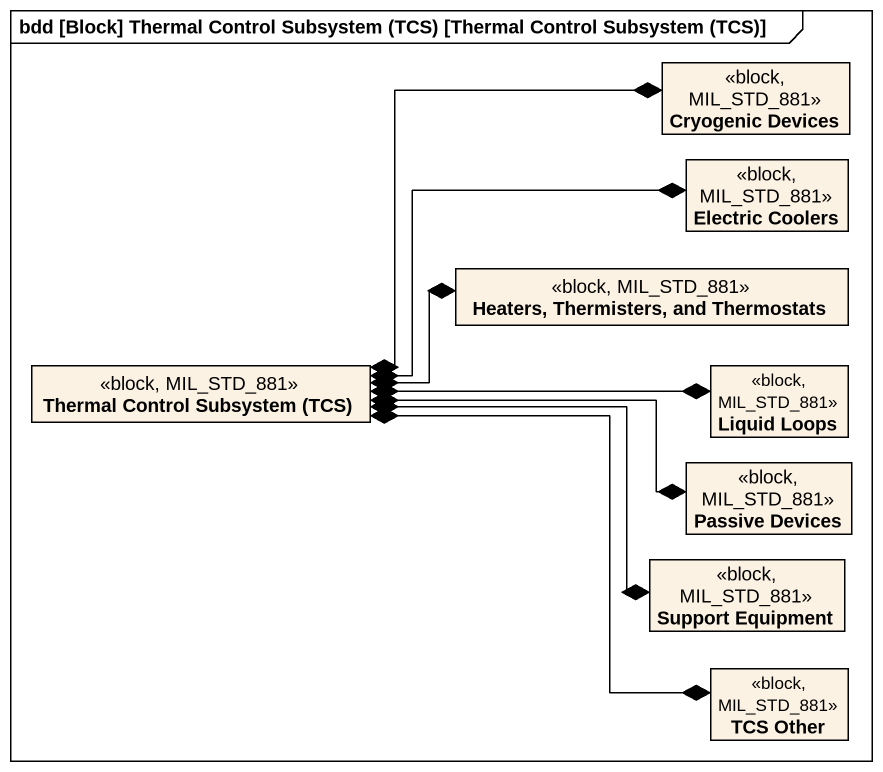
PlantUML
@startuml
mainframe bdd [Block] Thermal Control Subsystem (TCS) [Thermal Control Subsystem (TCS)]
hide circle
hide empty members
class "Cryogenic Devices" as Cryogenic_Devices <<block, MIL_STD_881>>
class "Electric Coolers" as Electric_Coolers <<block, MIL_STD_881>>
class "Heaters, Thermisters, and Thermostats" as Heaters_Thermisters_and <<block, MIL_STD_881>>
class "Thermal Control Subsystem (TCS)" as Thermal_Control_Subsystem <<block, MIL_STD_881>>
class "Liquid Loops" as Liquid_Loops <<block, MIL_STD_881>>
class "Passive Devices" as Passive_Devices <<block, MIL_STD_881>>
class "Support Equipment" as Support_Equipment <<block, MIL_STD_881>>
class "TCS Other" as TCS_Other <<block, MIL_STD_881>>
Thermal_Control_Subsystem *-right-* Cryogenic_Devices
Thermal_Control_Subsystem *-right-* Electric_Coolers
Thermal_Control_Subsystem *-right-* Heaters_Thermisters_and
Thermal_Control_Subsystem *-right-* Liquid_Loops
Thermal_Control_Subsystem *-right-* Passive_Devices
Thermal_Control_Subsystem *-right-* Support_Equipment
Thermal_Control_Subsystem *-right-* TCS_Other
@enduml
